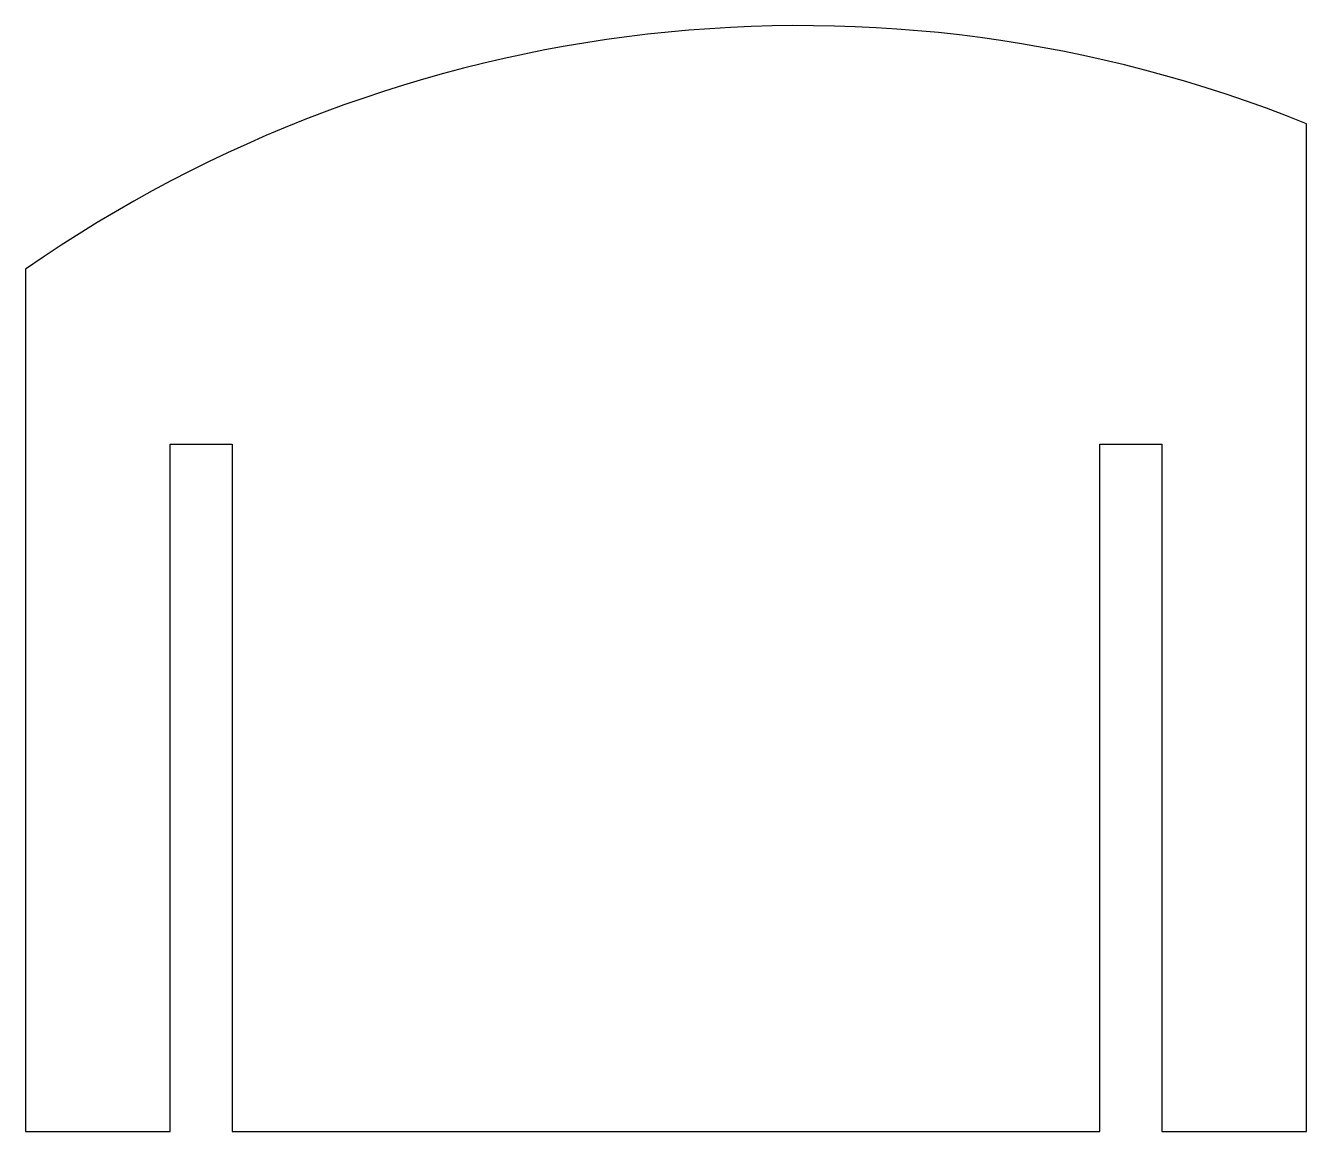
# Model space of a CAD drawing. Header units: inches. Extents: x -11.4 to 4.1, y 1.8 to 15.1.
import ezdxf

# ---------------------------------------------------------------- set-up
doc = ezdxf.new("R2010")
doc.units = ezdxf.units.IN
doc.layers.get('0').update_dxf_attribs({"linetype": 'CONTINUOUS'})

msp = doc.modelspace()

# ---------------------------------------------------------------- linework, layer by layer
msp.add_lwpolyline([(1.579, 1.753), (1.579, 10.07), (2.329, 10.07), (2.329, 1.753), (4.079, 1.753), (4.079, 13.949, 0.253259), (-11.421, 12.187), (-11.421, 1.753), (-9.671, 1.753), (-9.671, 10.07), (-8.921, 10.07), (-8.921, 1.753)], format="xyb", close=True)

doc.saveas('drawing.dxf')
